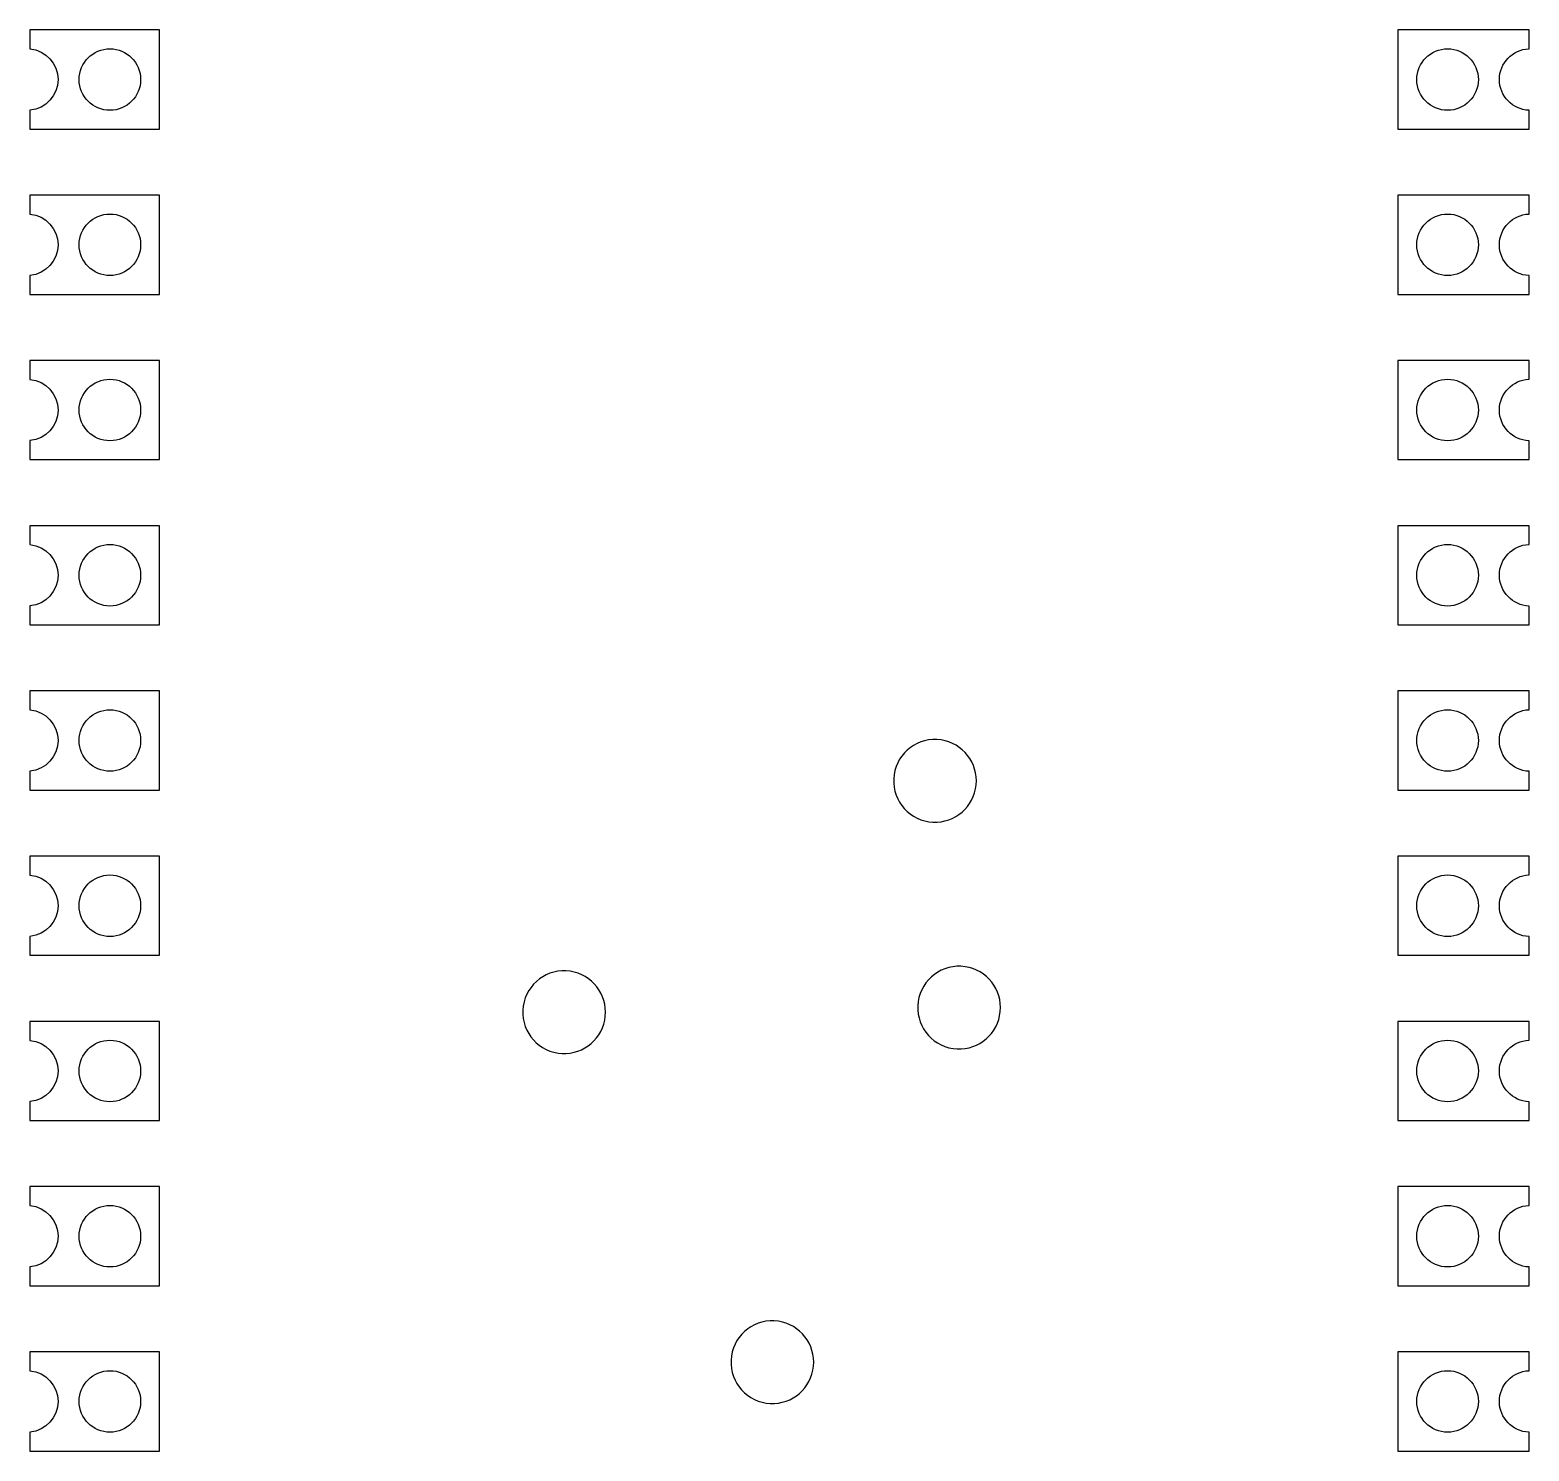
# Model space of a CAD drawing. Header units: millimetres. Extents: x -23 to 0, y 8.4 to 30.2.
import ezdxf

# ---------------------------------------------------------------- set-up
doc = ezdxf.new("R2010")
doc.units = ezdxf.units.MM
doc.layers.get('0').update_dxf_attribs({"linetype": 'CONTINUOUS'})

msp = doc.modelspace()

# ---------------------------------------------------------------- linework, layer by layer
for points in [[(-23.03, 30.222), (-23.03, 29.931, -0.914819), (-23.03, 28.989), (-23.03, 28.698), (-21.04, 28.698), (-21.04, 30.222)], [(0.01, 29.933), (0.01, 30.222), (-2.004, 30.222), (-2.004, 28.698), (0.01, 28.698), (0.01, 28.987, -0.962642)], [(-23.03, 27.682), (-23.03, 27.391, -0.914819), (-23.03, 26.449), (-23.03, 26.158), (-21.04, 26.158), (-21.04, 27.682)], [(0.01, 27.393), (0.01, 27.682), (-2.004, 27.682), (-2.004, 26.158), (0.01, 26.158), (0.01, 26.447, -0.962642)], [(-23.03, 25.142), (-23.03, 24.851, -0.914819), (-23.03, 23.909), (-23.03, 23.618), (-21.04, 23.618), (-21.04, 25.142)], [(0.01, 24.853), (0.01, 25.142), (-2.004, 25.142), (-2.004, 23.618), (0.01, 23.618), (0.01, 23.907, -0.962642)], [(-23.03, 22.602), (-23.03, 22.311, -0.914819), (-23.03, 21.369), (-23.03, 21.078), (-21.04, 21.078), (-21.04, 22.602)], [(0.01, 22.313), (0.01, 22.602), (-2.004, 22.602), (-2.004, 21.078), (0.01, 21.078), (0.01, 21.367, -0.962642)], [(-23.03, 20.062), (-23.03, 19.771, -0.914819), (-23.03, 18.829), (-23.03, 18.538), (-21.04, 18.538), (-21.04, 20.062)], [(0.01, 19.773), (0.01, 20.062), (-2.004, 20.062), (-2.004, 18.538), (0.01, 18.538), (0.01, 18.827, -0.962642)], [(-9.027, 19.309, 1), (-9.213, 18.051), (-9.151, 18.045, 0.952079)], [(-23.03, 17.522), (-23.03, 17.231, -0.914819), (-23.03, 16.289), (-23.03, 15.998), (-21.04, 15.998), (-21.04, 17.522)], [(0.01, 17.233), (0.01, 17.522), (-2.004, 17.522), (-2.004, 15.998), (0.01, 15.998), (0.01, 16.287, -0.962642)], [(-14.727, 15.753, 1), (-14.913, 14.495), (-14.851, 14.489, 0.952079)], [(-8.657, 15.823, 1), (-8.843, 14.565), (-8.781, 14.559, 0.952079)], [(-23.03, 14.982), (-23.03, 14.691, -0.914819), (-23.03, 13.749), (-23.03, 13.458), (-21.04, 13.458), (-21.04, 14.982)], [(0.01, 14.693), (0.01, 14.982), (-2.004, 14.982), (-2.004, 13.458), (0.01, 13.458), (0.01, 13.747, -0.962642)], [(-23.03, 12.442), (-23.03, 12.151, -0.914819), (-23.03, 11.209), (-23.03, 10.918), (-21.04, 10.918), (-21.04, 12.442)], [(0.01, 12.153), (0.01, 12.442), (-2.004, 12.442), (-2.004, 10.918), (0.01, 10.918), (0.01, 11.207, -0.962642)], [(-11.527, 10.373, 1), (-11.713, 9.115), (-11.651, 9.109, 0.952079)], [(-23.03, 9.902), (-23.03, 9.611, -0.914819), (-23.03, 8.669), (-23.03, 8.378), (-21.04, 8.378), (-21.04, 9.902)], [(0.01, 9.613), (0.01, 9.902), (-2.004, 9.902), (-2.004, 8.378), (0.01, 8.378), (0.01, 8.667, -0.962642)]]:
    msp.add_lwpolyline(points, format="xyb", close=True)
for centre in [(-21.802, 29.46), (-1.242, 29.46), (-21.802, 26.92), (-1.242, 26.92), (-21.802, 24.38), (-1.242, 24.38), (-21.802, 21.84), (-1.242, 21.84), (-21.802, 19.3), (-1.242, 19.3), (-21.802, 16.76), (-1.242, 16.76), (-21.802, 14.22), (-1.242, 14.22), (-21.802, 11.68), (-1.242, 11.68), (-21.802, 9.14), (-1.242, 9.14)]:
    msp.add_circle(centre, 0.473)

doc.saveas('drawing.dxf')
